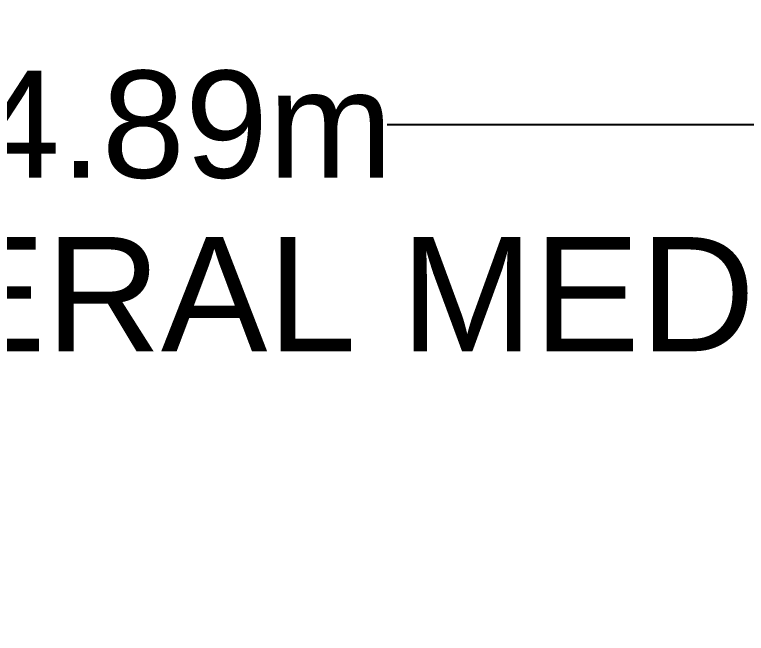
# Model space of a CAD drawing. Extents: x 6345096 to 6738923, y -6490958 to -6305885.
# Drawn here: x 6553444 to 6558567, y -6462218 to -6457883 of the extents above; entities that cross this region are included whole.
import ezdxf

# ---------------------------------------------------------------- set-up
doc = ezdxf.new("R2010")
doc.units = 0
doc.header["$LTSCALE"] = 600
doc.header["$MEASUREMENT"] = 0
doc.header["$PDMODE"] = 35
doc.layers.get('0').update_dxf_attribs({"linetype": 'CONTINUOUS'})
doc.layers.get('Defpoints').update_dxf_attribs({"linetype": 'CONTINUOUS'})
doc.layers.add('DIM', color=8, linetype='CONTINUOUS')
doc.layers.add('DIM-TEXT', color=8, linetype='CONTINUOUS')
doc.styles.add('ari', font='arial.ttf')
doc.styles.add('RT', font='romant.shx')
doc.styles.get("Standard").update_dxf_attribs({"font": 'romans.shx'})
doc.dimstyles.new('STANDARD$0', dxfattribs={"dimscale": 0, "dimtxt": 150, "dimasz": 125, "dimexe": 0.75, "dimexo": 1, "dimgap": 25, "dimtad": 1, "dimdec": 0, "dimdsep": 46, "dimtxsty": 'Standard', "dimblk1": 'DOT', "dimblk2": 'DOT', "dimsah": 1, "dimcen": 2.5, "dimclrd": 1, "dimclre": 1, "dimclrt": 3, "dimadec": 0, "dimazin": 0, "dimtfac": 1, "dimtdec": 0, "dimtmove": 0, "dimatfit": 3, "dimldrblk": 'DOT', "dimfxl": 1, "dimtolj": 1, "dimtzin": 0, "dimarcsym": 0})
doc.dimstyles.new('TEXT', dxfattribs={"dimscale": 0, "dimtxt": 600, "dimasz": 300, "dimexe": 300, "dimexo": 30, "dimgap": 50, "dimtad": 0, "dimdec": 0, "dimzin": 0, "dimdsep": 46, "dimtxsty": 'RT', "dimblk": 'OBLIQUE', "dimcen": 0.09, "dimdle": 300, "dimclrd": 256, "dimclre": 256, "dimclrt": 170, "dimadec": 0, "dimazin": 0, "dimtfac": 1, "dimtdec": 0, "dimtofl": 0, "dimtmove": 2, "dimatfit": 3, "dimfxl": 1, "dimfrac": 2, "dimtolj": 1, "dimtzin": 0, "dimlwd": -1, "dimlwe": -1, "dimarcsym": 0})

# ---------------------------------------------------------------- blocks, each defined once
blk = doc.blocks.new('_Oblique')
at = {"color": 0, "linetype": 'ByBlock', "lineweight": -2}
blk.add_line((-0.5, -0.5), (0.5, 0.5), dxfattribs=at)
blk = doc.blocks.new('*D259')
at = {"layer": 'Defpoints', "color": 0, "linetype": 'Continuous', "transparency": 16777216}
for p in [(6531899.3, -6454873.9, -2.1), (6576789.4, -6454873.9, -2.1), (6576789.4, -6459847.3)]:
    blk.add_point(p, dxfattribs=at)
at = {"layer": 'DIM-TEXT', "transparency": 16777216}
for p, q in [((6531899.3, -6454873.9), (6531899.3, -6460147.3)), ((6576789.4, -6454873.9), (6576789.4, -6460147.3)), ((6531599.3, -6459847.3), (6547085.7, -6459847.3)), ((6577089.4, -6459847.3), (6561603.1, -6459847.3))]:
    blk.add_line(p, q, dxfattribs=at)
at = {"layer": 'DIM-TEXT', "linetype": 'Continuous', "transparency": 16777216, "xscale": 300, "yscale": 300, "zscale": 300, "rotation": 180}
blk.add_blockref('_Oblique', (6531899.3, -6459847.3), dxfattribs=at)
at = {"layer": 'DIM-TEXT', "linetype": 'Continuous', "transparency": 16777216, "xscale": 300, "yscale": 300, "zscale": 300}
blk.add_blockref('_Oblique', (6576789.4, -6459847.3), dxfattribs=at)
at = {"layer": 'DIM-TEXT', "color": 170, "linetype": 'Continuous', "transparency": 16777216, "insert": (6554344.4, -6459847.3), "char_height": 750, "attachment_point": 5, "style": 'ari'}
blk.add_mtext('\\A1;{\\H1.0667x;OPD - GENERAL MEDICINE}', dxfattribs=at)
blk = doc.blocks.new('*D1486')
at = {"layer": 'Defpoints', "color": 0, "transparency": 16777216}
for p in [(6576789.5, -6454838.9), (6531899.3, -6454873.9), (6531899.3, -6458656.5)]:
    blk.add_point(p, dxfattribs=at)
at = {"layer": 'DIM', "color": 8, "transparency": 16777216}
for p, q in [((6576789.5, -6454838.9), (6576789.5, -6458956.5)), ((6531899.3, -6454873.9), (6531899.3, -6458956.5)), ((6531599.3, -6458656.5), (6552636.5, -6458656.5)), ((6577089.5, -6458656.5), (6556052.3, -6458656.5))]:
    blk.add_line(p, q, dxfattribs=at)
at = {"layer": 'DIM', "color": 8, "transparency": 16777216, "xscale": 300, "yscale": 300, "zscale": 300, "rotation": 180}
blk.add_blockref('_Oblique', (6531899.3, -6458656.5), dxfattribs=at)
at = {"layer": 'DIM', "color": 8, "transparency": 16777216, "xscale": 300, "yscale": 300, "zscale": 300}
blk.add_blockref('_Oblique', (6576789.5, -6458656.5), dxfattribs=at)
at = {"layer": 'DIM', "color": 7, "transparency": 16777216, "insert": (6554344.4, -6458656.5), "char_height": 750, "attachment_point": 5, "style": 'ari'}
blk.add_mtext('\\A1;44.89m', dxfattribs=at)

msp = doc.modelspace()

# ---------------------------------------------------------------- dimensions: what is measured, and where the dimension line sits
at = {"layer": 'DIM'}
dim = msp.add_linear_dim(base=(6531899.298, -6458656.532), p1=(6576789.484, -6454838.889), p2=(6531899.298, -6454873.885), dimstyle='STANDARD$0', override={"dimscale": 1, "dimtxt": 750, "dimasz": 300, "dimexe": 300, "dimexo": 0, "dimgap": 1, "dimtad": 0, "dimdec": 2, "dimlfac": 0.001, "dimzin": 0, "dimpost": 'm', "dimtxsty": 'ari', "dimblk1": 'Oblique', "dimblk2": 'Oblique', "dimcen": 0, "dimdle": 300, "dimclrd": 8, "dimclre": 8, "dimclrt": 7, "dimadec": 2, "dimtdec": 2, "dimtmove": 2, "dimfxl": 0.75, "dimfrac": 1, "dimlwd": 65535, "dimlwe": 65535}, dxfattribs=at)
dim.commit()
dim.dimension.update_dxf_attribs({"geometry": '*D1486', "text_midpoint": (6554344.391, -6458656.532)})
at = {"layer": 'DIM-TEXT', "linetype": 'Continuous'}
dim = msp.add_linear_dim(base=(6576789.439, -6459847.294, 2.092), p1=(6531899.298, -6454873.885), p2=(6576789.439, -6454873.885), text='{\\H1.0667x;OPD - GENERAL MEDICINE}', dimstyle='TEXT', override={"dimscale": 1, "dimtxt": 750, "dimexo": 0, "dimtxsty": 'ari'}, dxfattribs=at)
dim.commit()
dim.dimension.update_dxf_attribs({"geometry": '*D259', "text_midpoint": (6554344.369, -6459847.294, 2.092)})

doc.saveas('drawing.dxf')
